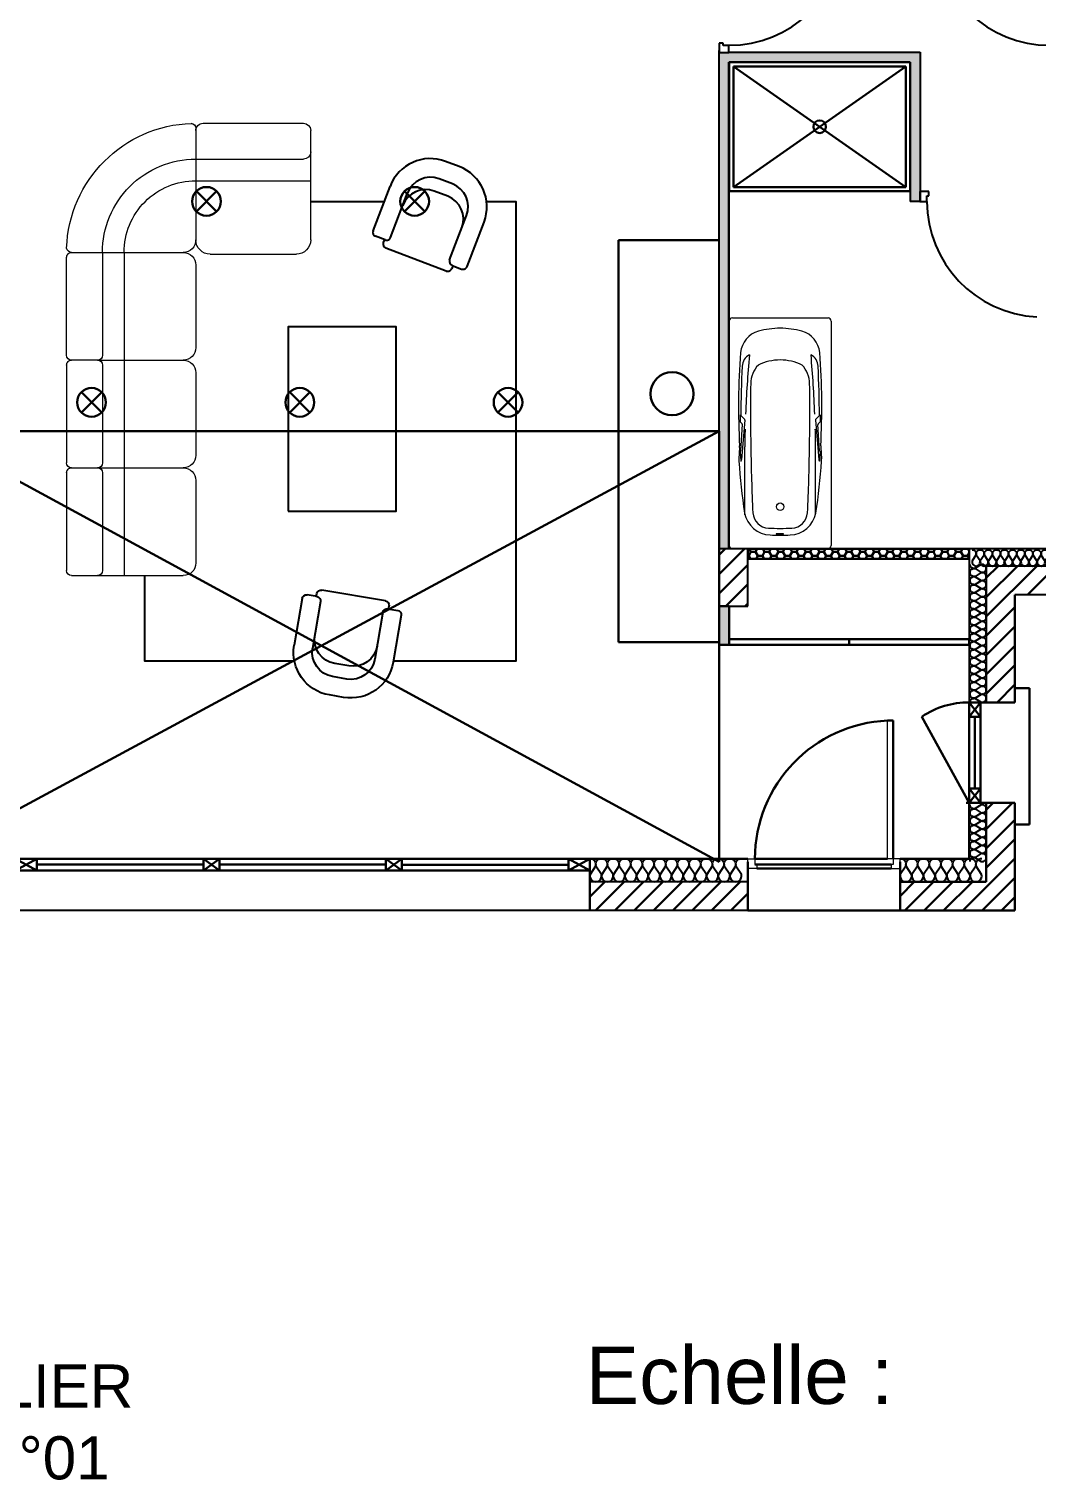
# Model space of a CAD drawing. Header units: millimetres. Extents: x -210 to 11976, y -396 to 3955.
# Drawn here: x 455 to 1156, y -396 to 614 of the extents above; entities that cross this region are included whole.
import ezdxf

# ---------------------------------------------------------------- set-up
doc = ezdxf.new("R2010")
doc.units = ezdxf.units.MM
for name, color, linetype in [('Cheminée', 20, 'Continuous'), ('Cloisons', 8, 'Continuous'), ('ElecRouge', 1, 'Continuous'), ('Isolation', 6, 'Continuous'), ('MenuisInt', 4, 'Continuous'), ('Mobilier', 180, 'Continuous')]:
    doc.layers.add(name, color=color, linetype=linetype)
for name, color, linetype, lineweight in [('MenuisExt', 140, 'Continuous', 18), ('Mobilier2', 150, 'Continuous', 5), ('P-SANITAIRE', 153, 'Continuous', 18), ('VideSurSejour', 7, 'Continuous', 5)]:
    doc.layers.add(name, color=color, linetype=linetype, lineweight=lineweight)
doc.styles.get("Standard").update_dxf_attribs({"font": 'Arial.ttf'})

# ---------------------------------------------------------------- blocks, each defined once
blk = doc.blocks.new('angolare1')
at = {"layer": 'Mobilier2'}
for p, q in [((1.213, 0.8), (1.975, 0.8)), ((1.625, 0), (1.625, 0.8)), ((1.775, 0), (1.775, 0.75)), ((2.025, 0.05), (2.025, 0.75)), ((1.113, 0.1), (1.113, 0.7)), ((-0.463, 0), (-1.038, 0)), ((0.287, 0), (-0.287, 0)), ((1.037, 0), (0.463, 0)), ((1.99, 0), (1.213, 0)), ((1.74, 0), (1.213, 0)), ((-1.125, -0.685), (-1.125, -0.087)), ((-0.375, -0.685), (-0.375, -0.087)), ((0.375, -0.685), (0.375, -0.087)), ((1.125, -0.865), (1.125, -0.087)), ((-1.125, -0.865), (-1.125, -0.685)), ((-0.41, -0.65), (-1.09, -0.65)), ((-0.375, -0.865), (-0.375, -0.685)), ((0.34, -0.65), (-0.34, -0.65)), ((0.375, -0.685), (0.375, -0.865)), ((1.125, -0.65), (0.41, -0.65)), ((-0.41, -0.9), (-1.09, -0.9)), ((0.34, -0.9), (-0.34, -0.9)), ((0.41, -0.9), (1.09, -0.9))]:
    blk.add_line(p, q, dxfattribs=at)
blk.add_lwpolyline([(1.125, -0.5), (-1.125, -0.5)], dxfattribs=at)
for centre, radius, start, end in [((1.213, 0.7), 0.1, 90, 180), ((1.825, 0.75), 0.05, 90, 180), ((1.975, 0.75), 0.05, 0, 90), ((-1.038, -0.087), 0.0875, 90, 180), ((-0.463, -0.087), 0.0875, 0, 90), ((-0.287, -0.087), 0.0875, 90, 180), ((0.287, -0.087), 0.0875, 0, 90), ((0.463, -0.087), 0.0875, 90, 180), ((1.037, -0.087), 0.0875, 0, 90), ((1.213, 0.1), 0.1, 180, 270), ((1.125, 0), 0.5, 270, 0), ((1.213, -0.087), 0.0875, 90, 180), ((1.125, 0), 0.65, 270, 0), ((1.975, 0.05), 0.05, 270, 0), ((1.99, -0.035), 0.035, 0, 90), ((1.125, 0), 0.9, 271.8625, 358.1375), ((-1.09, -0.685), 0.035, 90, 180), ((-0.41, -0.685), 0.035, 0, 90), ((-0.34, -0.685), 0.035, 90, 180), ((0.34, -0.685), 0.035, 0, 90), ((0.41, -0.685), 0.035, 90, 180), ((-1.09, -0.865), 0.035, 180, 270), ((-0.41, -0.865), 0.035, 270, 0), ((-0.34, -0.865), 0.035, 180, 270), ((0.34, -0.865), 0.035, 270, 0), ((0.41, -0.865), 0.035, 180, 270), ((1.09, -0.865), 0.035, 270, 0), ((1.16, -0.865), 0.035, 180, 260.5452)]:
    blk.add_arc(centre, radius, start, end, dxfattribs=at)
blk = doc.blocks.new('ORR14C187')
for p, q in [((0.05, 0.712), (-0.05, 0.712)), ((0.05, 0.582), (-0.05, 0.582)), ((-0.35, 0.081), (-0.35, 0.412)), ((-0.22, 0.081), (-0.22, 0.412)), ((0.05, 0.49), (-0.05, 0.49)), ((0.22, 0.081), (0.22, 0.412)), ((0.35, 0.081), (0.35, 0.412)), ((-0.25, 0.051), (-0.32, 0.051)), ((-0.255, 0.051), (-0.255, 0.03)), ((-0.255, 0.051), (-0.255, 0.051)), ((-0.255, 0.051), (-0.255, 0.051)), ((-0.255, 0.051), (-0.255, 0.051)), ((-0.255, 0.051), (-0.255, 0.051)), ((-0.255, 0.051), (-0.255, 0.051)), ((-0.255, 0.051), (-0.255, 0.051)), ((-0.255, 0.051), (-0.255, 0.051)), ((-0.255, 0.051), (-0.255, 0.051)), ((-0.255, 0.051), (-0.255, 0.051)), ((-0.255, 0.051), (-0.255, 0.051)), ((-0.255, 0.051), (-0.255, 0.051)), ((-0.255, 0.051), (-0.255, 0.051)), ((-0.255, 0.051), (-0.255, 0.051)), ((-0.255, 0.051), (-0.255, 0.051)), ((-0.255, 0.051), (-0.255, 0.051)), ((-0.255, 0.051), (-0.255, 0.051)), ((-0.255, 0.051), (-0.255, 0.051)), ((-0.255, 0.051), (-0.255, 0.051)), ((-0.255, 0.051), (-0.255, 0.051)), ((-0.255, 0.051), (-0.255, 0.051)), ((-0.255, 0.051), (-0.255, 0.051)), ((-0.255, 0.051), (-0.255, 0.051)), ((-0.255, 0.051), (-0.255, 0.051)), ((-0.255, 0.051), (-0.255, 0.051)), ((-0.255, 0.051), (-0.255, 0.051)), ((-0.255, 0.051), (-0.255, 0.051)), ((-0.255, 0.051), (-0.255, 0.051)), ((-0.255, 0.051), (-0.255, 0.051)), ((-0.255, 0.051), (-0.255, 0.051)), ((-0.255, 0.051), (-0.255, 0.051)), ((-0.255, 0.051), (-0.255, 0.051)), ((-0.255, 0.051), (-0.255, 0.051)), ((-0.255, 0.051), (-0.255, 0.051)), ((-0.255, 0.051), (-0.255, 0.051)), ((-0.255, 0.051), (-0.255, 0.051)), ((-0.255, 0.051), (-0.255, 0.051)), ((-0.255, 0.051), (-0.255, 0.051)), ((-0.255, 0.051), (-0.255, 0.051)), ((-0.255, 0.051), (-0.255, 0.051)), ((-0.255, 0.051), (-0.255, 0.051)), ((-0.255, 0.051), (-0.255, 0.051)), ((-0.255, 0.051), (-0.255, 0.051)), ((-0.255, 0.051), (-0.255, 0.051)), ((-0.255, 0.051), (-0.255, 0.051)), ((-0.255, 0.051), (-0.255, 0.051)), ((-0.255, 0.051), (-0.255, 0.051)), ((-0.255, 0.051), (-0.255, 0.051)), ((-0.255, 0.051), (-0.255, 0.051)), ((-0.255, 0.051), (-0.255, 0.051)), ((-0.255, 0.051), (-0.255, 0.051)), ((-0.255, 0.051), (-0.255, 0.051)), ((0.225, 0), (-0.225, 0)), ((0.25, 0.051), (0.32, 0.051)), ((0.255, 0.051), (0.255, 0.03))]:
    blk.add_line(p, q)
for centre, radius, start, end in [((-0.05, 0.412), 0.3, 90, 180), ((0.05, 0.412), 0.3, 0, 90), ((-0.05, 0.412), 0.17, 90, 180), ((0.05, 0.412), 0.17, 0, 90), ((-0.05, 0.32), 0.17, 90, 180), ((0.05, 0.32), 0.17, 0, 90), ((-0.32, 0.081), 0.03, 180, 270), ((-0.255, 0.051), 0.0000001, 90, 180), ((-0.255, 0.051), 0.0000001, 0, 90), ((-0.255, 0.051), 0.0000001, 270, 0), ((-0.255, 0.051), 0.0000001, 180, 270), ((-0.255, 0.051), 0.0000001, 90, 180), ((-0.255, 0.051), 0.0000001, 180, 270), ((-0.255, 0.051), 0.0000001, 270, 360), ((-0.255, 0.051), 0.0000001, 360, 90), ((-0.255, 0.051), 0.0000001, 90, 180), ((-0.255, 0.051), 0.0000001, 0, 90), ((-0.255, 0.051), 0.0000001, 270, 0), ((-0.255, 0.051), 0.0000001, 90, 180), ((-0.255, 0.051), 0.0000001, 180, 270), ((-0.255, 0.051), 0.0000001, 270, 0), ((-0.255, 0.051), 0.0000001, 0, 90), ((-0.255, 0.051), 0.0000001, 90, 180), ((-0.255, 0.051), 0.0000001, 180, 270), ((-0.255, 0.051), 0.0000001, 180, 270), ((-0.255, 0.051), 0.0000001, 152.5342, 270), ((-0.255, 0.051), 0.0000001, 90, 152.5342), ((-0.255, 0.051), 0.0000001, 152.5342, 270), ((-0.255, 0.051), 0.0000001, 90, 152.5342), ((-0.255, 0.051), 0.0000001, 90, 152.5342), ((-0.255, 0.051), 0.0000001, 90, 152.5342), ((-0.255, 0.051), 0.0000001, 332.5342, 90), ((-0.255, 0.051), 0.0000001, 270, 332.5342), ((-0.255, 0.051), 0.0000001, 332.5342, 90), ((-0.255, 0.051), 0.0000001, 270, 332.5342), ((-0.255, 0.051), 0.0000001, 332.5342, 90), ((-0.255, 0.051), 0.0000001, 152.5342, 270), ((-0.255, 0.051), 0.0000001, 90, 152.5342), ((-0.255, 0.051), 0.0000001, 332.5342, 90), ((-0.255, 0.051), 0.0000001, 270, 332.5342), ((-0.255, 0.051), 0.0000003, 332.5342, 90), ((-0.255, 0.051), 0.0000003, 332.5342, 90), ((-0.255, 0.051), 0.0000003, 270, 332.5342), ((-0.255, 0.051), 0.0000003, 152.5342, 270), ((-0.255, 0.051), 0.0000003, 90, 152.5342), ((-0.225, 0.03), 0.03, 180, 270), ((-0.25, 0.081), 0.03, 270, 0), ((0.25, 0.081), 0.03, 180, 270), ((0.225, 0.03), 0.03, 270, 0), ((0.32, 0.081), 0.03, 270, 0)]:
    blk.add_arc(centre, radius, start, end)
blk = doc.blocks.new('*U87')
at = {"flags": 128}
for points in [[(0, 1, -0.505863), (0.239, 0.676), (0.009, 0.318, 1.322645), (0.491, 0.318), (0.261, 0.676, -0.505863), (0.5, 1)], [(0.5, 1, -0.505863), (0.739, 0.676), (0.509, 0.318, 1.322645), (0.991, 0.318), (0.761, 0.676, -0.505863), (1, 1)], [(1, 1, -0.505863), (1.239, 0.676), (1.009, 0.318, 1.322645), (1.491, 0.318), (1.261, 0.676, -0.505863), (1.5, 1)], [(1.5, 1, -0.505863), (1.739, 0.676), (1.509, 0.318, 1.322645), (1.991, 0.318), (1.761, 0.676, -0.505863), (2, 1)], [(2, 1, -0.505863), (2.239, 0.676), (2.009, 0.318, 1.322645), (2.491, 0.318), (2.261, 0.676, -0.505863), (2.5, 1)], [(2.5, 1, -0.505863), (2.739, 0.676), (2.509, 0.318, 1.322645), (2.991, 0.318), (2.761, 0.676, -0.505863), (3, 1)], [(3, 1, -0.505863), (3.239, 0.676), (3.009, 0.318, 1.322645), (3.491, 0.318), (3.261, 0.676, -0.505863), (3.5, 1)], [(3.5, 1, -0.505863), (3.739, 0.676), (3.509, 0.318, 1.322645), (3.991, 0.318), (3.761, 0.676, -0.505863), (4, 1)], [(4, 1, -0.505863), (4.239, 0.676), (4.009, 0.318, 1.322645), (4.491, 0.318), (4.261, 0.676, -0.505863), (4.5, 1)], [(4.5, 1, -0.505863), (4.739, 0.676), (4.509, 0.318, 1.322645), (4.991, 0.318), (4.761, 0.676, -0.505863), (5, 1)], [(5, 1, -0.505863), (5.239, 0.676), (5.009, 0.318, 1.322645), (5.491, 0.318), (5.261, 0.676, -0.505863), (5.5, 1)], [(5.5, 1, -0.505863), (5.739, 0.676), (5.509, 0.318, 1.322645), (5.991, 0.318), (5.761, 0.676, -0.505863), (6, 1)], [(6, 1, -0.505863), (6.239, 0.676), (6.009, 0.318, 1.322645), (6.491, 0.318), (6.261, 0.676, -0.505863), (6.5, 1)], [(6.5, 1, -0.505863), (6.739, 0.676), (6.509, 0.318, 1.322645), (6.991, 0.318), (6.761, 0.676, -0.505863), (7, 1)], [(7, 1, -0.505863), (7.239, 0.676), (7.009, 0.318, 1.322645), (7.491, 0.318), (7.261, 0.676, -0.505863), (7.5, 1)], [(7.5, 1, -0.505863), (7.739, 0.676), (7.509, 0.318, 1.322645), (7.991, 0.318), (7.761, 0.676, -0.505863), (8, 1)], [(8, 1, -0.505863), (8.239, 0.676), (8.009, 0.318, 1.322645), (8.491, 0.318), (8.261, 0.676, -0.505863), (8.5, 1)], [(8.5, 1, -0.505863), (8.739, 0.676), (8.509, 0.318, 1.322645), (8.991, 0.318), (8.761, 0.676, -0.505863), (9, 1)], [(9, 1, -0.505863), (9.239, 0.676), (9.009, 0.318, 1.322645), (9.491, 0.318), (9.261, 0.676, -0.505863), (9.5, 1)], [(9.5, 1, -0.505863), (9.739, 0.676), (9.509, 0.318, 1.322645), (9.991, 0.318), (9.761, 0.676, -0.505863), (10, 1)]]:
    blk.add_lwpolyline(points, format="xyb", dxfattribs=at)
blk = doc.blocks.new('*U88')
at = {"flags": 128}
for points in [[(0, 1, -0.505863), (0.239, 0.676), (0.009, 0.318, 1.322645), (0.491, 0.318), (0.261, 0.676, -0.505863), (0.5, 1)], [(0.5, 1, -0.505863), (0.739, 0.676), (0.509, 0.318, 1.322645), (0.991, 0.318), (0.761, 0.676, -0.505863), (1, 1)], [(1, 1, -0.505863), (1.239, 0.676), (1.009, 0.318, 1.322645), (1.491, 0.318), (1.261, 0.676, -0.505863), (1.5, 1)], [(1.5, 1, -0.505863), (1.739, 0.676), (1.509, 0.318, 1.322645), (1.991, 0.318), (1.761, 0.676, -0.505863), (2, 1)], [(2, 1, -0.505863), (2.239, 0.676), (2.009, 0.318, 1.322645), (2.491, 0.318), (2.261, 0.676, -0.505863), (2.5, 1)], [(2.5, 1, -0.505863), (2.739, 0.676), (2.509, 0.318, 1.322645), (2.991, 0.318), (2.761, 0.676, -0.505863), (3, 1)], [(3, 1, -0.505863), (3.239, 0.676), (3.009, 0.318, 1.322645), (3.491, 0.318), (3.261, 0.676, -0.505863), (3.5, 1)], [(3.5, 1, -0.505863), (3.739, 0.676), (3.509, 0.318, 1.322645), (3.991, 0.318), (3.761, 0.676, -0.505863), (4, 1)], [(4, 1, -0.505863), (4.239, 0.676), (4.009, 0.318, 1.322645), (4.491, 0.318), (4.261, 0.676, -0.505863), (4.5, 1)], [(4.5, 1, -0.505863), (4.739, 0.676), (4.509, 0.318, 1.322645), (4.991, 0.318), (4.761, 0.676, -0.505863), (5, 1)], [(5, 1, -0.505863), (5.239, 0.676), (5.009, 0.318, 1.322645), (5.491, 0.318), (5.261, 0.676, -0.505863), (5.5, 1)], [(5.5, 1, -0.505863), (5.739, 0.676), (5.509, 0.318, 1.322645), (5.991, 0.318), (5.761, 0.676, -0.505863), (6, 1)], [(6, 1, -0.505863), (6.239, 0.676), (6.009, 0.318, 1.322645), (6.491, 0.318), (6.261, 0.676, -0.505863), (6.5, 1)], [(6.5, 1, -0.505863), (6.739, 0.676), (6.509, 0.318, 1.322645), (6.991, 0.318), (6.761, 0.676, -0.505863), (7, 1)], [(7, 1, -0.505863), (7.239, 0.676), (7.009, 0.318, 1.322645), (7.491, 0.318), (7.261, 0.676, -0.505863), (7.5, 1)], [(7.5, 1, -0.505863), (7.739, 0.676), (7.509, 0.318, 1.322645), (7.991, 0.318), (7.761, 0.676, -0.505863), (8, 1)], [(8, 1, -0.505863), (8.239, 0.676), (8.009, 0.318, 1.322645), (8.491, 0.318), (8.261, 0.676, -0.505863), (8.5, 1)]]:
    blk.add_lwpolyline(points, format="xyb", dxfattribs=at)
blk = doc.blocks.new('*U89')
at = {"flags": 128}
for points in [[(0, 1, -0.505863), (0.239, 0.676), (0.009, 0.318, 1.322645), (0.491, 0.318), (0.261, 0.676, -0.505863), (0.5, 1)], [(0.5, 1, -0.505863), (0.739, 0.676), (0.509, 0.318, 1.322645), (0.991, 0.318), (0.761, 0.676, -0.505863), (1, 1)], [(1, 1, -0.505863), (1.239, 0.676), (1.009, 0.318, 1.322645), (1.491, 0.318), (1.261, 0.676, -0.505863), (1.5, 1)], [(1.5, 1, -0.505863), (1.739, 0.676), (1.509, 0.318, 1.322645), (1.991, 0.318), (1.761, 0.676, -0.505863), (2, 1)], [(2, 1, -0.505863), (2.239, 0.676), (2.009, 0.318, 1.322645), (2.491, 0.318), (2.261, 0.676, -0.505863), (2.5, 1)], [(2.5, 1, -0.505863), (2.739, 0.676), (2.509, 0.318, 1.322645), (2.991, 0.318), (2.761, 0.676, -0.505863), (3, 1)], [(3, 1, -0.505863), (3.239, 0.676), (3.009, 0.318, 1.322645), (3.491, 0.318), (3.261, 0.676, -0.505863), (3.5, 1)]]:
    blk.add_lwpolyline(points, format="xyb", dxfattribs=at)
blk = doc.blocks.new('*U94')
at = {"flags": 128}
for points in [[(0, 1, -0.505863), (0.239, 0.676), (0.009, 0.318, 1.322645), (0.491, 0.318), (0.261, 0.676, -0.505863), (0.5, 1)], [(0.5, 1, -0.505863), (0.739, 0.676), (0.509, 0.318, 1.322645), (0.991, 0.318), (0.761, 0.676, -0.505863), (1, 1)], [(1, 1, -0.505863), (1.239, 0.676), (1.009, 0.318, 1.322645), (1.491, 0.318), (1.261, 0.676, -0.505863), (1.5, 1)], [(1.5, 1, -0.505863), (1.739, 0.676), (1.509, 0.318, 1.322645), (1.991, 0.318), (1.761, 0.676, -0.505863), (2, 1)], [(2, 1, -0.505863), (2.239, 0.676), (2.009, 0.318, 1.322645), (2.491, 0.318), (2.261, 0.676, -0.505863), (2.5, 1)], [(2.5, 1, -0.505863), (2.739, 0.676), (2.509, 0.318, 1.322645), (2.991, 0.318), (2.761, 0.676, -0.505863), (3, 1)], [(3, 1, -0.505863), (3.239, 0.676), (3.009, 0.318, 1.322645), (3.491, 0.318), (3.261, 0.676, -0.505863), (3.5, 1)], [(3.5, 1, -0.505863), (3.739, 0.676), (3.509, 0.318, 1.322645), (3.991, 0.318), (3.761, 0.676, -0.505863), (4, 1)], [(4, 1, -0.505863), (4.239, 0.676), (4.009, 0.318, 1.322645), (4.491, 0.318), (4.261, 0.676, -0.505863), (4.5, 1)], [(4.5, 1, -0.505863), (4.739, 0.676), (4.509, 0.318, 1.322645), (4.991, 0.318), (4.761, 0.676, -0.505863), (5, 1)], [(5, 1, -0.505863), (5.239, 0.676), (5.009, 0.318, 1.322645), (5.491, 0.318), (5.261, 0.676, -0.505863), (5.5, 1)], [(5.5, 1, -0.505863), (5.739, 0.676), (5.509, 0.318, 1.322645), (5.991, 0.318), (5.761, 0.676, -0.505863), (6, 1)], [(6, 1, -0.505863), (6.239, 0.676), (6.009, 0.318, 1.322645), (6.491, 0.318), (6.261, 0.676, -0.505863), (6.5, 1)]]:
    blk.add_lwpolyline(points, format="xyb", dxfattribs=at)

msp = doc.modelspace()

# ---------------------------------------------------------------- hatches: boundary and pattern name
at = {"lineweight": 30, "transparency": 33554687}
h = msp.add_hatch(dxfattribs=at)
h.set_pattern_fill('ANSI31', color=256, scale=3)
h.paths.add_polyline_path([(291.1, 820.3), (1.1, 820.3), (1.1, 726.3), (21.1, 726.3), (21.1, 800.3), (1231.1, 800.1), (1231.1, 820.3), (1181.1, 820.3), (1091.1, 820.3), (545.1, 820.3), (545.1, 800.1), (452.1, 800.3), (452.1, 820.3)])
h.paths.add_polyline_path([(1.1, 444.3), (21.1, 444.3), (21.1, 596.3), (1.1, 596.3)])
h.paths.add_polyline_path([(21.1, 240.3), (21.1, 314.3), (1.1, 314.3), (1.1, 300.3), (1.1, 220.3), (86.1, 220.3), (86.1, 240.3)])
h.paths.add_polyline_path([(351.1, 220.3), (351.1, 0.3), (445.1, 0.3), (445.1, 20.3), (371.1, 20.3), (371.1, 220.3), (371.1, 240.3), (266.1, 240.3), (266.1, 220.3)])
h.paths.add_polyline_path([(845.1, 20.3), (845.1, 0.3), (955.1, 0.3), (955.1, 20.3)])
h.paths.add_polyline_path([(1061.1, 20.3), (1061.1, 0.3), (1141.1, 0.3), (1141.1, 75.3), (1121.1, 75.3), (1121.1, 20.3)])
h.paths.add_polyline_path([(1121.1, 145.3), (1141.1, 145.3), (1141.1, 220.3), (1226.1, 220.3), (1226.1, 240.3), (1121.1, 240.3)])
h.paths.add_polyline_path([(1491.1, 220.3), (1491.1, 820.3), (1301.1, 820.3), (1301.1, 800.3), (1471.1, 800.3), (1471.1, 240.3), (1406.1, 240.3), (1406.1, 220.3)])
h = msp.add_hatch(dxfattribs=at)
h.set_pattern_fill('ANSI31', color=256, scale=3)
h.paths.add_polyline_path([(955.1, 252.3), (935.1, 252.3), (935.1, 212.3), (955.1, 212.3)])
at = {"layer": 'Cloisons', "lineweight": 30, "transparency": 33554687}
h = msp.add_hatch(dxfattribs=at)
h.set_pattern_fill('HONEY', color=256)
h.paths.add_polyline_path([(941.9, 591.3), (1068.1, 591.3), (1068.1, 494.3), (1074.9, 494.3), (1074.9, 501.3), (1075.1, 598.3), (941.9, 598.3), (941.9, 598.1), (935.1, 598.1), (935.1, 252.3), (941.9, 252.3)])
h = msp.add_hatch(dxfattribs=at)
h.set_pattern_fill('HONEY', color=256)
h.paths.add_polyline_path([(935.1, 212.3), (935.1, 185.3), (942.1, 185.3), (942.1, 189.3), (942.1, 212.3)])
h.paths.add_polyline_path([(1009.4, 277.6), (1102.6, 277.6), (1102.6, 318.9), (1009.4, 318.9)], flags=9)
h.paths.add_polyline_path([(979.4, 393.5), (979.4, 450.1), (938.2, 450.1), (938.2, 393.5)], flags=9)
h.paths.add_polyline_path([(1065.4, 493.8), (1065.4, 534.9), (1024.2, 534.9), (1024.2, 493.8)], flags=9)
h.paths.add_polyline_path([(1153.6, 345.5), (1153.6, 402.2), (1112.4, 402.2), (1112.4, 345.5)], flags=9)
h.paths.add_polyline_path([(1028.3, 449.6), (1053.9, 449.6), (1053.9, 490.8), (1028.3, 490.8)], flags=9)
h = msp.add_hatch(dxfattribs=at)
h.set_pattern_fill('HONEY', color=256)
h.paths.add_polyline_path([(1109.1, 252.3), (955.1, 252.3), (955.1, 245.3), (1109.1, 245.3)])

# ---------------------------------------------------------------- linework, layer by layer
for p, q in [((935.1, 210.3), (935.1, 250.3)), ((1226.1, 240.3), (1121.1, 240.3)), ((1121.1, 240.3), (1121.1, 145.3)), ((1491.1, 220.3), (1141.1, 220.3)), ((955.1, 20.3), (845.1, 20.3)), ((1141.1, 0.3), (351.1, 0.3))]:
    msp.add_line(p, q)
at = {"lineweight": 30}
for p, q in [((1141.1, 145.3), (1141.1, 220.3)), ((1141.1, 155.3), (1151.1, 155.3)), ((1151.1, 155.3), (1151.1, 60.3)), ((1107.1, 145.3), (1141.1, 145.3)), ((1141.1, 145.3), (1141.1, 150.3)), ((1141.1, 75.3), (1107.1, 75.3)), ((1121.1, 20.3), (1121.1, 75.3)), ((1141.1, 0.3), (1141.1, 75.3)), ((1151.1, 60.3), (1141.1, 60.3)), ((845.1, 34.3), (845.1, 0.3)), ((955.1, 0.3), (955.1, 34.3)), ((1061.1, 0.3), (1061.1, 34.3)), ((1121.1, 20.3), (1061.1, 20.3)), ((1061.1, 0.3), (955.1, 0.3)), ((1141.1, 0.3), (1061.1, 0.3))]:
    msp.add_line(p, q, dxfattribs=at)
at = {"layer": 'Cheminée', "lineweight": 30}
for p, q in [((865.1, 187.3), (865.1, 467.3)), ((865.1, 467.3), (935.1, 467.3)), ((935.1, 187.3), (865.1, 187.3))]:
    msp.add_line(p, q, dxfattribs=at)
msp.add_circle((902.3, 360.3), 15, dxfattribs=at)
at = {"layer": 'Cloisons'}
for p, q in [((935.1, 250.3), (935.1, 599.3)), ((942.1, 598.3), (1075.1, 598.3)), ((1075.1, 598.3), (1075.1, 494.3)), ((941.9, 591.3), (1068.1, 591.3)), ((1068.1, 591.3), (1068.1, 494.3)), ((1075.1, 494.3), (1068.1, 494.3)), ((955.1, 252.3), (935.1, 252.3)), ((1165.2, 252.3), (942.2, 252.3)), ((955.1, 212.3), (955.1, 252.3)), ((955.1, 245.3), (1109.1, 245.3)), ((1109.1, 245.3), (1109.1, 252.3)), ((935.1, 212.3), (955.1, 212.3))]:
    msp.add_line(p, q, dxfattribs=at)
at = {"layer": 'Cloisons', "lineweight": 30}
for p, q in [((941.9, 591.3), (941.9, 252.3)), ((955.1, 245.3), (955.1, 252.3)), ((955.1, 252.3), (955.1, 245.3)), ((1109.1, 245.3), (1109.1, 252.3)), ((935.1, 212.3), (942.1, 212.3)), ((942.1, 212.3), (942.1, 187.3)), ((935.1, 187.3), (935.1, 210.3)), ((942.1, 185.3), (935.1, 185.3))]:
    msp.add_line(p, q, dxfattribs=at)
msp.add_lwpolyline([(955.1, 252.3), (1109.1, 252.3), (1109.1, 245.3), (955.1, 245.3)], close=True, dxfattribs=at)
at = {"layer": 'ElecRouge', "lineweight": 30}
for p, q in [((571.1, 487.2), (585.2, 501.4)), ((585.2, 487.2), (571.1, 501.4)), ((716.1, 487.2), (730.2, 501.4)), ((730.2, 487.2), (716.1, 501.4)), ((491.1, 347.2), (505.2, 361.4)), ((505.2, 347.2), (491.1, 361.4)), ((636.1, 347.2), (650.2, 361.4)), ((650.2, 347.2), (636.1, 361.4)), ((781.1, 347.2), (795.2, 361.4)), ((795.2, 347.2), (781.1, 361.4))]:
    msp.add_line(p, q, dxfattribs=at)
for centre in [(578.1, 494.3), (723.1, 494.3), (498.1, 354.3), (643.1, 354.3), (788.1, 354.3)]:
    msp.add_circle(centre, 10, dxfattribs=at)
at = {"layer": 'Isolation'}
for p, q in [((1226.1, 252.3), (1107.1, 252.3)), ((1109.1, 252.3), (1109.1, 145.3))]:
    msp.add_line(p, q, dxfattribs=at)
at = {"layer": 'Isolation', "lineweight": 30}
for p, q in [((1109.1, 36.3), (1109.1, 75.3)), ((845.1, 36.3), (955.1, 36.3)), ((1061.1, 36.3), (1109.1, 36.3))]:
    msp.add_line(p, q, dxfattribs=at)
at = {"layer": 'MenuisExt', "lineweight": 30}
for p, q in [((1109.1, 145.3), (1109.1, 135.3)), ((1117.1, 145.3), (1109.1, 145.3)), ((1109.1, 145.3), (1117.1, 135.3)), ((1109.1, 135.3), (1117.1, 145.3)), ((1117.1, 135.3), (1117.1, 145.3)), ((1056.3, 132.6), (1052.4, 132.6)), ((1056.3, 36.3), (1056.3, 132.6)), ((1109.1, 75.3), (1076.3, 135.3)), ((1109.1, 135.3), (1117.1, 135.3)), ((1109.1, 85.3), (1109.1, 135.3)), ((1113.1, 135.3), (1113.1, 85.3)), ((1117.1, 85.3), (1117.1, 135.3)), ((1109.1, 75.3), (1109.1, 85.3)), ((1109.1, 85.3), (1117.1, 85.3)), ((1109.1, 85.3), (1117.1, 75.3)), ((1109.1, 75.3), (1117.1, 85.3)), ((1117.1, 85.3), (1117.1, 75.3)), ((1117.1, 75.3), (1109.1, 75.3)), ((445.1, 36.3), (460.1, 36.3)), ((445.1, 28.3), (460.1, 36.3)), ((445.1, 36.3), (460.1, 28.3)), ((460.1, 36.3), (460.1, 28.3)), ((460.1, 36.3), (576.1, 36.3)), ((460.1, 32.3), (576.1, 32.3)), ((576.1, 36.3), (576.1, 28.3)), ((576.1, 36.3), (587.1, 36.3)), ((576.1, 28.3), (587.1, 36.3)), ((576.1, 36.3), (587.1, 28.3)), ((587.1, 36.3), (587.1, 28.3)), ((587.1, 36.3), (703.1, 36.3)), ((587.1, 32.3), (703.1, 32.3)), ((703.1, 36.3), (703.1, 28.3)), ((703.1, 36.3), (714.1, 36.3)), ((703.1, 28.3), (714.1, 36.3)), ((703.1, 36.3), (714.1, 28.3)), ((714.1, 36.3), (714.1, 28.3)), ((714.1, 36.3), (830.1, 36.3)), ((714.1, 32.2), (830.1, 32.2)), ((830.1, 36.3), (830.1, 28.3)), ((830.1, 36.3), (845.1, 36.3)), ((830.1, 28.3), (845.1, 36.3)), ((830.1, 36.3), (845.1, 28.3)), ((845.1, 36.3), (845.1, 28.3)), ((1052.4, 36.3), (960, 36.3)), ((1054.8, 32.4), (960, 32.4)), ((460.1, 28.3), (445.1, 28.3)), ((576.1, 28.3), (460.1, 28.3)), ((587.1, 28.3), (576.1, 28.3)), ((703.1, 28.3), (587.1, 28.3)), ((714.1, 28.3), (703.1, 28.3)), ((830.1, 28.3), (714.1, 28.3)), ((845.1, 28.3), (830.1, 28.3)), ((1054.8, 29.5), (961.4, 29.5))]:
    msp.add_line(p, q, dxfattribs=at)
at = {"layer": 'MenuisExt'}
for p, q in [((1052.4, 36.3), (1052.4, 132.6)), ((1056.3, 116.8), (1056.3, 36.3)), ((955.1, 29.5), (955.1, 36.3)), ((955.1, 36.3), (960, 36.3)), ((960, 36.3), (960, 32.4)), ((960, 32.4), (961.4, 32.4)), ((961.4, 32.4), (961.4, 29.5)), ((1056.3, 36.3), (1052.4, 36.3)), ((1056.3, 32.4), (1054.8, 32.4)), ((1054.8, 32.4), (1054.8, 29.5)), ((1061.1, 36.3), (1056.3, 36.3)), ((1056.3, 36.3), (1056.3, 32.4)), ((1061.1, 29.5), (1061.1, 36.3)), ((961.4, 29.5), (955.1, 29.5)), ((1054.8, 29.5), (1061.1, 29.5))]:
    msp.add_line(p, q, dxfattribs=at)
at = {"layer": 'MenuisExt', "lineweight": 30}
for centre, radius, start, end in [((1108.6, 88.1), 57.2, 89.4671, 124.3456), ((1056.4, 36.3), 96.4, 92.3556, 180)]:
    msp.add_arc(centre, radius, start, end, dxfattribs=at)
at = {"layer": 'MenuisInt'}
for p, q in [((938, 604.4), (935.1, 604.4)), ((935.1, 604.4), (935.1, 598.1)), ((935.1, 598.1), (941.9, 598.1)), ((938, 602.9), (938, 604.4)), ((941.9, 602.9), (938, 602.9)), ((941.9, 598.1), (941.9, 602.9)), ((1074.9, 501.1), (1074.9, 494.3)), ((1081.2, 501.1), (1074.9, 501.1)), ((1079.8, 494.3), (1079.8, 498.2)), ((1079.8, 498.2), (1081.2, 498.2)), ((1081.2, 498.2), (1081.2, 501.1)), ((1074.9, 494.3), (1079.8, 494.3))]:
    msp.add_line(p, q, dxfattribs=at)
at = {"layer": 'MenuisInt', "lineweight": 30}
msp.add_line((1025.6, 185.3), (1025.6, 189.3), dxfattribs=at)
msp.add_lwpolyline([(942.1, 185.3), (1109.1, 185.3), (1109.1, 189.3), (942.1, 189.3), (942.1, 185.3)], dxfattribs=at)
at = {"layer": 'MenuisInt'}
for centre, start, end in [((941.9, 683.5), 270, 357.2377), ((1165.3, 683.5), 182.7623, 270), ((1160.3, 494.3), 180, 267.2377)]:
    msp.add_arc(centre, 80.5, start, end, dxfattribs=at)
at = {"layer": 'Mobilier'}
for points in [[(650.7, 494.1), (701.9, 494.1)], [(773.1, 494.1), (793.6, 494.1), (793.6, 173.9), (708.3, 173.9)], [(639.4, 173.9), (535.3, 173.9), (535.3, 233.7)]]:
    msp.add_lwpolyline(points, dxfattribs=at)
msp.add_lwpolyline([(635, 278.5), (710.3, 278.5), (710.3, 407), (635, 407)], close=True, dxfattribs=at)
at = {"layer": 'P-SANITAIRE', "lineweight": 30}
for p, q in [((942.1, 591.3), (1068.1, 591.3)), ((942.1, 501.3), (942.1, 591.3)), ((945.1, 588.3), (945.1, 504.3)), ((1065.1, 588.3), (945.1, 588.3)), ((945.1, 504.3), (1065.1, 588.3)), ((945.1, 588.3), (1065.1, 504.3)), ((1065.1, 588.3), (1065.1, 504.3)), ((1068.1, 591.3), (1068.1, 501.3)), ((1068.1, 501.3), (942.1, 501.3)), ((945.1, 504.3), (1065.1, 504.3))]:
    msp.add_line(p, q, dxfattribs=at)
at = {"layer": 'P-SANITAIRE'}
for p, q in [((942.1, 254.5), (942.1, 410.9)), ((944.3, 413.1), (1010.9, 413.1)), ((944.3, 413.1), (1010.9, 413.1)), ((1013.1, 410.9), (1013.1, 254.5)), ((949.7, 345.5), (949.7, 340.8)), ((949.7, 345.5), (952.9, 342.3)), ((1005.5, 345.5), (1002.3, 342.3)), ((1005.5, 345.5), (1005.5, 340.8)), ((949.7, 340.8), (951.1, 339.3)), ((950.2, 320.6), (951.3, 338.9)), ((953.1, 341.8), (950.7, 314.6)), ((1002.1, 341.8), (1004.5, 314.6)), ((1005, 320.6), (1003.9, 338.9)), ((1005.5, 340.8), (1004.1, 339.3)), ((949.3, 322.9), (948.8, 314.9)), ((949.7, 320), (950.2, 320.5)), ((949.7, 320), (950.2, 313.3)), ((950.2, 313.3), (950.4, 313.4)), ((953, 275.9), (953, 323.2)), ((1002.2, 275.9), (1002.2, 323.2)), ((1004.9, 313.3), (1004.8, 313.4)), ((1005.5, 320), (1004.9, 313.3)), ((1005.5, 320), (1005, 320.5)), ((1005.9, 322.9), (1006.4, 314.9)), ((1010.9, 252.3), (944.3, 252.3))]:
    msp.add_line(p, q, dxfattribs=at)
msp.add_lwpolyline([(980, 262.5, 0.338364), (980, 262.6, 0.038384), (979.3, 262.7, 0.0164), (978.5, 262.8, 0.011665), (977.4, 262.8, 0.011665), (976.4, 262.8, 0.0164), (975.6, 262.7, 0.038384), (974.9, 262.6, 0.338364), (974.8, 262.5, 0.338364), (974.9, 262.5, 0.038384), (975.6, 262.3, 0.0164), (976.4, 262.3, 0.011665), (977.4, 262.2, 0.011665), (978.5, 262.3, 0.0164), (979.3, 262.3, 0.038384), (980, 262.5, 0.338364)], format="xyb", close=True, dxfattribs=at)
at = {"layer": 'P-SANITAIRE', "lineweight": 30}
msp.add_circle((1005.1, 546.3), 4.38, dxfattribs=at)
at = {"layer": 'P-SANITAIRE'}
msp.add_circle((977.6, 281.6), 2.6, dxfattribs=at)
for centre, radius, start, end in [((944.3, 410.9), 2.18, 90, 180), ((977.6, 349.2), 56.7, 90, 105.521), ((977.6, 349.2), 56.7, 74.479, 90), ((1010.9, 410.9), 2.18, 0, 90), ((967, 387.5), 17, 105.521, 175.0582), ((988.2, 387.5), 17, 4.9418, 74.479), ((1463, 351.1), 514.4, 175.7763, 183.025), ((960.6, 379), 9.46, 118.0537, 177.0828), ((1748.2, 316.9), 795.2, 174.9211, 177.8925), ((994.6, 379), 9.46, 2.9172, 61.9463), ((207, 316.9), 795.2, 2.1075, 5.0789), ((492.2, 351.1), 514.4, 356.975, 4.2237), ((1781.3, 341.3), 831.1, 177.366, 179.7494), ((975.7, 367.3), 18.6, 135.678, 180.0742), ((977.6, 349.2), 34.6, 90, 116.1209), ((977.6, 349.2), 34.6, 63.8791, 90), ((979.5, 367.3), 18.6, 359.9258, 44.322), ((173.8, 341.3), 831.1, 0.2506, 2.634), ((1974.8, 347.6), 1017.9, 178.8934, 181.3741), ((-19.6, 347.6), 1017.9, 358.6259, 1.1066), ((950.7, 338.9), 0.567, 356.7495, 45), ((952.5, 341.9), 0.567, 355, 45), ((1426.1, 323.6), 473.1, 178.5363, 180.0442), ((529.1, 323.6), 473.1, 359.9558, 1.4637), ((1002.7, 341.9), 0.567, 135, 185), ((1004.5, 338.9), 0.567, 135, 183.2505), ((940.8, 323.4), 8.51, 356.2168, 3.5391), ((1014.4, 323.4), 8.51, 176.4609, 183.7832), ((958.2, 314.3), 9.46, 176.2168, 185.5413), ((1461.2, 350.2), 513.7, 184.1045, 188.1698), ((950.1, 320.6), 0.189, 314.2011, 355), ((950.3, 313.6), 0.189, 290.7471, 347.7196), ((941.3, 315.5), 9.46, 347.7196, 355.8749), ((2183, 337.3), 1225.9, 180.6588, 182.806), ((-227.8, 337.3), 1225.9, 357.194, 359.3412), ((494, 350.2), 513.7, 351.8302, 355.8955), ((1013.9, 315.5), 9.46, 184.1251, 192.2804), ((1004.9, 313.6), 0.189, 192.2804, 249.2529), ((1005.1, 320.6), 0.189, 185, 225.7989), ((997, 314.3), 9.46, 354.4587, 3.7832), ((971.3, 280.8), 18.9, 191.0161, 267.8761), ((969.9, 278), 11.3, 183.533, 267.4461), ((983.9, 280.8), 18.9, 272.1239, 348.9839), ((985.3, 278), 11.3, 272.5539, 356.467), ((977.6, 450.9), 184.4, 267.4461, 270), ((977.6, 450.9), 184.4, 270, 272.5539), ((944.3, 254.5), 2.18, 180, 270), ((977.6, 450.9), 189.1, 267.8761, 270), ((977.6, 450.9), 189.1, 270, 272.1239), ((1010.9, 254.5), 2.18, 270, 0)]:
    msp.add_arc(centre, radius, start, end, dxfattribs=at)
at = {"layer": 'VideSurSejour', "lineweight": 30}
for p, q in [((383.1, 334.3), (935.1, 334.3)), ((383.1, 334.3), (935.1, 34.3)), ((935.1, 334.3), (383.1, 36.3)), ((935.1, 334.3), (935.1, 34.3))]:
    msp.add_line(p, q, dxfattribs=at)

# ---------------------------------------------------------------- block references
at = {"layer": 'Isolation', "lineweight": 30}
for name, p, xscale, yscale, zscale in [('*U87', (1111.2, 240.3), 11.30975603551797, 11.30975603551797, 11.30975603551797), ('*U94', (845.1, 20.3), 16.24847861073939, 16.24847861073939, 16.24847861073939), ('*U89', (1061.1, 20.3), 16.24847861073939, 16.24847861073939, 16.24847861073939)]:
    msp.add_blockref(name, p, dxfattribs=dict(at, xscale=xscale, yscale=yscale, zscale=zscale))
at = {"layer": 'Isolation', "lineweight": 30, "xscale": 11.30975603551797, "yscale": 11.30975603551797, "zscale": 11.30975603551797, "rotation": 90}
for name, p in [('*U88', (1121.1, 145.3)), ('*U89', (1121.1, 34.4))]:
    msp.add_blockref(name, p, dxfattribs=at)
at = {"layer": 'Mobilier', "yscale": 100, "zscale": 100}
for name, p, xscale, rotation in [('angolare1', (570.7, 346.2), -100, 270), ('ORR14C187', (724, 453.8), 100, 339.1518188409816), ('ORR14C187', (680.6, 219.8), -99.99999999999994, 170.3348283959895)]:
    msp.add_blockref(name, p, dxfattribs=dict(at, xscale=xscale, rotation=rotation))

# ---------------------------------------------------------------- texts
at = {"lineweight": 30, "attachment_point": 1}
for s, width, heights, insert, char_height in [('Maison PARSONS David & Audrey\\PRue de Pellera 01700 LE MAS RILLIER\\PLotissement "O Clos Laurie" - Lot N°01', 1153.883, [208], (-213.6, -265.9), 30), ('\\pi94.665;Echelle :', 393.423, [105.6], (747.5, -303.4), 40)]:
    msp.add_mtext_dynamic_manual_height_columns(s, width=width, gutter_width=12.5, heights=heights, dxfattribs=dict(at, insert=insert, char_height=char_height))

doc.saveas('drawing.dxf')
